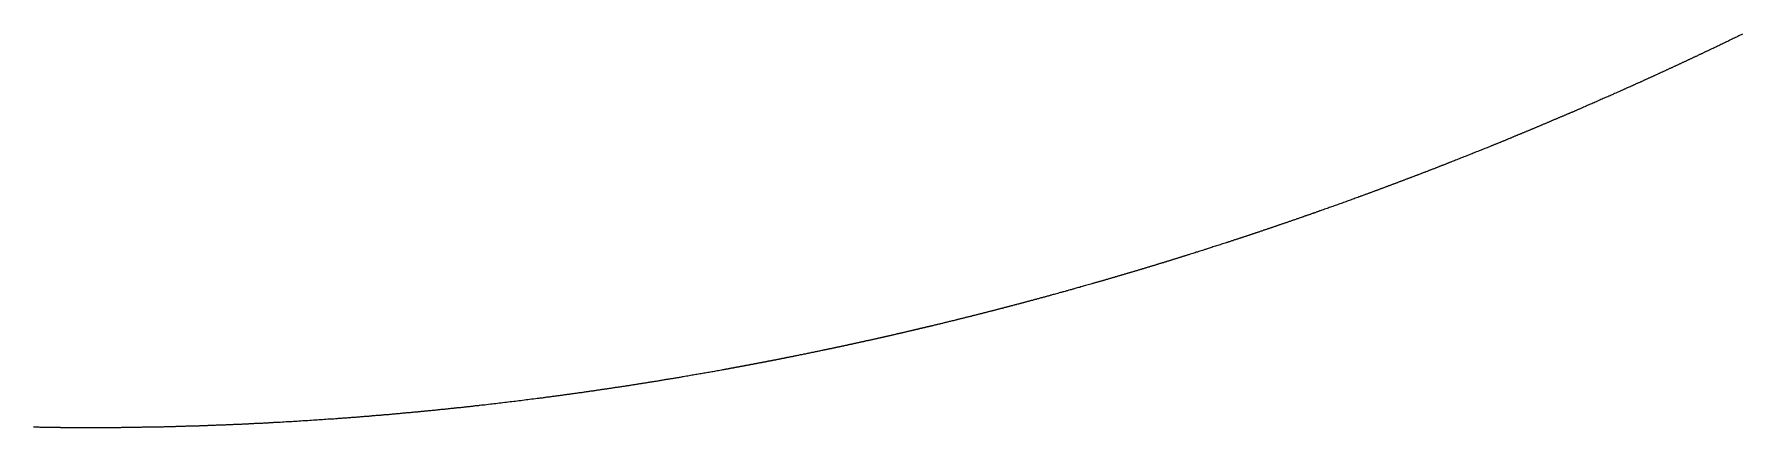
# Model space of a CAD drawing. Header units: millimetres. Extents: x 0 to 2438, y 0 to 1219.
# Drawn here: x 939.5 to 951.7, y 136.91 to 139.72 of the extents above; entities that cross this region are included whole.
import ezdxf

# ---------------------------------------------------------------- set-up
doc = ezdxf.new("R2010")
doc.units = ezdxf.units.MM
doc.layers.add('TEST_CUT_FIRST', color=1, linetype='Continuous')

msp = doc.modelspace()

# ---------------------------------------------------------------- linework, layer by layer
at = {"layer": 'TEST_CUT_FIRST'}
msp.add_lwpolyline([(951.708, 139.722), (951.7, 139.718), (951.691, 139.714), (951.683, 139.71), (951.675, 139.706), (951.667, 139.702), (951.659, 139.698), (951.651, 139.694), (951.643, 139.691), (951.635, 139.687), (951.627, 139.683), (951.619, 139.679), (951.611, 139.675), (951.603, 139.671), (951.595, 139.667), (951.587, 139.663), (951.579, 139.66), (951.571, 139.656), (951.563, 139.652), (951.555, 139.648), (951.547, 139.644), (951.539, 139.64), (951.531, 139.637), (951.523, 139.633), (951.515, 139.629), (951.507, 139.625), (951.499, 139.621), (951.49, 139.617), (951.481, 139.613), (951.473, 139.609), (951.466, 139.606), (951.461, 139.604), (951.457, 139.602), (951.454, 139.6), (951.45, 139.598), (951.447, 139.597), (951.443, 139.595), (951.438, 139.593), (951.434, 139.591), (951.43, 139.589), (951.426, 139.587), (951.422, 139.585), (951.418, 139.583), (951.414, 139.581), (951.41, 139.579), (951.406, 139.578), (951.402, 139.576), (951.398, 139.574), (951.394, 139.572), (951.39, 139.57), (951.386, 139.568), (951.382, 139.566), (951.378, 139.564), (951.374, 139.562), (951.37, 139.56), (951.366, 139.559), (951.362, 139.557), (951.358, 139.555), (951.354, 139.553), (951.35, 139.551), (951.346, 139.549), (951.342, 139.547), (951.338, 139.545), (951.333, 139.543), (951.329, 139.542), (951.325, 139.54), (951.321, 139.538), (951.317, 139.536), (951.313, 139.534), (951.309, 139.532), (951.305, 139.53), (951.301, 139.528), (951.297, 139.526), (951.293, 139.525), (951.289, 139.523), (951.285, 139.521), (951.281, 139.519), (951.277, 139.517), (951.273, 139.515), (951.269, 139.513), (951.265, 139.511), (951.261, 139.51), (951.257, 139.508), (951.253, 139.506), (951.249, 139.504), (951.245, 139.502), (951.241, 139.5), (951.237, 139.498), (951.233, 139.496), (951.229, 139.495), (951.225, 139.493), (951.22, 139.491), (951.216, 139.489), (951.212, 139.487), (951.208, 139.485), (951.204, 139.483), (951.2, 139.481), (951.196, 139.48), (951.192, 139.478), (951.188, 139.476), (951.184, 139.474), (951.18, 139.472), (951.176, 139.47), (951.172, 139.468), (951.168, 139.467), (951.164, 139.465), (951.16, 139.463), (951.156, 139.461), (951.152, 139.459), (951.148, 139.457), (951.144, 139.455), (951.14, 139.454), (951.136, 139.452), (951.132, 139.45), (951.128, 139.448), (951.123, 139.446), (951.119, 139.444), (951.115, 139.442), (951.111, 139.441), (951.107, 139.439), (951.103, 139.437), (951.099, 139.435), (951.095, 139.433), (951.091, 139.431), (951.087, 139.429), (951.083, 139.428), (951.079, 139.426), (951.075, 139.424), (951.071, 139.422), (951.067, 139.42), (951.063, 139.418), (951.059, 139.417), (951.055, 139.415), (951.051, 139.413), (951.047, 139.411), (951.042, 139.409), (951.038, 139.407), (951.034, 139.405), (951.03, 139.404), (951.026, 139.402), (951.022, 139.4), (951.018, 139.398), (951.014, 139.396), (951.01, 139.394), (951.006, 139.393), (951.002, 139.391), (950.998, 139.389), (950.994, 139.387), (950.99, 139.385), (950.986, 139.383), (950.982, 139.382), (950.978, 139.38), (950.974, 139.378), (950.969, 139.376), (950.965, 139.374), (950.961, 139.372), (950.957, 139.371), (950.953, 139.369), (950.949, 139.367), (950.945, 139.365), (950.941, 139.363), (950.937, 139.361), (950.933, 139.36), (950.929, 139.358), (950.925, 139.356), (950.921, 139.354), (950.917, 139.352), (950.913, 139.35), (950.909, 139.349), (950.905, 139.347), (950.9, 139.345), (950.896, 139.343), (950.892, 139.341), (950.888, 139.34), (950.884, 139.338), (950.88, 139.336), (950.876, 139.334), (950.872, 139.332), (950.868, 139.33), (950.864, 139.329), (950.86, 139.327), (950.856, 139.325), (950.852, 139.323), (950.847, 139.321), (950.843, 139.319), (950.839, 139.318), (950.835, 139.316), (950.832, 139.314), (950.829, 139.313), (950.824, 139.311), (950.819, 139.309), (950.812, 139.306), (950.804, 139.302), (950.795, 139.298), (950.787, 139.294), (950.778, 139.29), (950.77, 139.287), (950.762, 139.283), (950.754, 139.28), (950.746, 139.276), (950.738, 139.273), (950.73, 139.269), (950.721, 139.265), (950.713, 139.262), (950.705, 139.258), (950.697, 139.255), (950.689, 139.251), (950.681, 139.248), (950.672, 139.244), (950.664, 139.24), (950.656, 139.237), (950.648, 139.233), (950.64, 139.23), (950.632, 139.226), (950.623, 139.223), (950.615, 139.219), (950.607, 139.216), (950.599, 139.212), (950.591, 139.208), (950.582, 139.204), (950.573, 139.201), (950.565, 139.197), (950.558, 139.194), (950.553, 139.192), (950.549, 139.19), (950.545, 139.188), (950.542, 139.187), (950.538, 139.185), (950.534, 139.184), (950.53, 139.182), (950.525, 139.18), (950.521, 139.178), (950.517, 139.176), (950.513, 139.175), (950.509, 139.173), (950.505, 139.171), (950.501, 139.169), (950.497, 139.168), (950.493, 139.166), (950.489, 139.164), (950.484, 139.162), (950.48, 139.161), (950.476, 139.159), (950.472, 139.157), (950.468, 139.155), (950.464, 139.154), (950.46, 139.152), (950.456, 139.15), (950.452, 139.148), (950.448, 139.146), (950.443, 139.145), (950.439, 139.143), (950.435, 139.141), (950.431, 139.139), (950.427, 139.138), (950.423, 139.136), (950.419, 139.134), (950.415, 139.132), (950.411, 139.131), (950.407, 139.129), (950.402, 139.127), (950.398, 139.125), (950.394, 139.124), (950.39, 139.122), (950.386, 139.12), (950.382, 139.118), (950.378, 139.117), (950.374, 139.115), (950.37, 139.113), (950.366, 139.112), (950.361, 139.11), (950.357, 139.108), (950.353, 139.106), (950.349, 139.105), (950.345, 139.103), (950.341, 139.101), (950.337, 139.099), (950.333, 139.098), (950.329, 139.096), (950.324, 139.094), (950.32, 139.092), (950.316, 139.091), (950.312, 139.089), (950.308, 139.087), (950.304, 139.085), (950.3, 139.084), (950.296, 139.082), (950.292, 139.08), (950.287, 139.079), (950.283, 139.077), (950.279, 139.075), (950.275, 139.073), (950.271, 139.072), (950.267, 139.07), (950.263, 139.068), (950.259, 139.066), (950.255, 139.065), (950.25, 139.063), (950.246, 139.061), (950.242, 139.06), (950.238, 139.058), (950.234, 139.056), (950.23, 139.054), (950.226, 139.053), (950.222, 139.051), (950.218, 139.049), (950.213, 139.047), (950.209, 139.046), (950.205, 139.044), (950.201, 139.042), (950.197, 139.041), (950.193, 139.039), (950.189, 139.037), (950.185, 139.035), (950.181, 139.034), (950.176, 139.032), (950.172, 139.03), (950.168, 139.029), (950.164, 139.027), (950.16, 139.025), (950.156, 139.023), (950.152, 139.022), (950.148, 139.02), (950.144, 139.018), (950.139, 139.017), (950.135, 139.015), (950.131, 139.013), (950.127, 139.011), (950.123, 139.01), (950.119, 139.008), (950.115, 139.006), (950.111, 139.005), (950.106, 139.003), (950.102, 139.001), (950.098, 139), (950.094, 138.998), (950.09, 138.996), (950.086, 138.994), (950.082, 138.993), (950.078, 138.991), (950.073, 138.989), (950.069, 138.988), (950.065, 138.986), (950.061, 138.984), (950.057, 138.983), (950.053, 138.981), (950.049, 138.979), (950.045, 138.977), (950.04, 138.976), (950.036, 138.974), (950.032, 138.972), (950.028, 138.971), (950.024, 138.969), (950.02, 138.967), (950.016, 138.966), (950.012, 138.964), (950.007, 138.962), (950.003, 138.961), (949.999, 138.959), (949.995, 138.957), (949.991, 138.956), (949.987, 138.954), (949.983, 138.952), (949.979, 138.95), (949.974, 138.949), (949.97, 138.947), (949.966, 138.945), (949.962, 138.944), (949.958, 138.942), (949.954, 138.94), (949.95, 138.939), (949.946, 138.937), (949.941, 138.935), (949.937, 138.934), (949.933, 138.932), (949.929, 138.93), (949.925, 138.928), (949.92, 138.927), (949.917, 138.925), (949.913, 138.924), (949.91, 138.922), (949.905, 138.921), (949.9, 138.919), (949.893, 138.916), (949.885, 138.912), (949.876, 138.909), (949.867, 138.905), (949.858, 138.902), (949.85, 138.898), (949.842, 138.895), (949.834, 138.892), (949.826, 138.889), (949.817, 138.885), (949.809, 138.882), (949.801, 138.879), (949.792, 138.875), (949.784, 138.872), (949.776, 138.869), (949.768, 138.865), (949.759, 138.862), (949.751, 138.859), (949.743, 138.855), (949.734, 138.852), (949.726, 138.849), (949.718, 138.846), (949.709, 138.842), (949.701, 138.839), (949.693, 138.836), (949.685, 138.833), (949.677, 138.829), (949.668, 138.826), (949.659, 138.822), (949.65, 138.819), (949.642, 138.816), (949.635, 138.813), (949.629, 138.811), (949.625, 138.809), (949.622, 138.808), (949.618, 138.806), (949.614, 138.805), (949.61, 138.803), (949.606, 138.801), (949.602, 138.8), (949.597, 138.798), (949.593, 138.796), (949.589, 138.795), (949.585, 138.793), (949.581, 138.792), (949.577, 138.79), (949.572, 138.788), (949.568, 138.787), (949.564, 138.785), (949.56, 138.784), (949.556, 138.782), (949.552, 138.78), (949.547, 138.779), (949.543, 138.777), (949.539, 138.775), (949.535, 138.774), (949.531, 138.772), (949.527, 138.771), (949.522, 138.769), (949.518, 138.767), (949.514, 138.766), (949.51, 138.764), (949.506, 138.762), (949.502, 138.761), (949.497, 138.759), (949.493, 138.758), (949.489, 138.756), (949.485, 138.754), (949.481, 138.753), (949.477, 138.751), (949.472, 138.75), (949.468, 138.748), (949.464, 138.746), (949.46, 138.745), (949.456, 138.743), (949.452, 138.742), (949.447, 138.74), (949.443, 138.738), (949.439, 138.737), (949.435, 138.735), (949.431, 138.734), (949.427, 138.732), (949.422, 138.73), (949.418, 138.729), (949.414, 138.727), (949.41, 138.726), (949.406, 138.724), (949.402, 138.722), (949.397, 138.721), (949.393, 138.719), (949.389, 138.718), (949.385, 138.716), (949.381, 138.714), (949.377, 138.713), (949.372, 138.711), (949.368, 138.71), (949.364, 138.708), (949.36, 138.706), (949.356, 138.705), (949.352, 138.703), (949.347, 138.702), (949.343, 138.7), (949.339, 138.698), (949.335, 138.697), (949.331, 138.695), (949.326, 138.694), (949.322, 138.692), (949.318, 138.691), (949.314, 138.689), (949.31, 138.687), (949.306, 138.686), (949.301, 138.684), (949.297, 138.683), (949.293, 138.681), (949.289, 138.679), (949.285, 138.678), (949.281, 138.676), (949.276, 138.675), (949.272, 138.673), (949.268, 138.672), (949.264, 138.67), (949.26, 138.668), (949.255, 138.667), (949.251, 138.665), (949.247, 138.664), (949.243, 138.662), (949.239, 138.661), (949.235, 138.659), (949.23, 138.657), (949.226, 138.656), (949.222, 138.654), (949.218, 138.653), (949.214, 138.651), (949.209, 138.65), (949.205, 138.648), (949.201, 138.646), (949.197, 138.645), (949.193, 138.643), (949.189, 138.642), (949.184, 138.64), (949.18, 138.639), (949.176, 138.637), (949.172, 138.635), (949.168, 138.634), (949.163, 138.632), (949.159, 138.631), (949.155, 138.629), (949.151, 138.628), (949.147, 138.626), (949.143, 138.625), (949.138, 138.623), (949.134, 138.621), (949.13, 138.62), (949.126, 138.618), (949.122, 138.617), (949.117, 138.615), (949.113, 138.614), (949.109, 138.612), (949.105, 138.611), (949.101, 138.609), (949.096, 138.607), (949.092, 138.606), (949.088, 138.604), (949.084, 138.603), (949.08, 138.601), (949.076, 138.6), (949.071, 138.598), (949.067, 138.597), (949.063, 138.595), (949.059, 138.594), (949.055, 138.592), (949.05, 138.59), (949.046, 138.589), (949.042, 138.587), (949.038, 138.586), (949.034, 138.584), (949.029, 138.583), (949.025, 138.581), (949.021, 138.58), (949.017, 138.578), (949.013, 138.577), (949.009, 138.575), (949.004, 138.574), (949, 138.572), (948.996, 138.57), (948.991, 138.569), (948.987, 138.567), (948.983, 138.566), (948.98, 138.565), (948.976, 138.563), (948.972, 138.562), (948.966, 138.56), (948.959, 138.557), (948.951, 138.554), (948.942, 138.551), (948.933, 138.547), (948.924, 138.544), (948.916, 138.541), (948.907, 138.538), (948.899, 138.535), (948.891, 138.532), (948.883, 138.529), (948.874, 138.526), (948.866, 138.523), (948.857, 138.52), (948.849, 138.517), (948.84, 138.514), (948.832, 138.511), (948.824, 138.508), (948.815, 138.505), (948.807, 138.502), (948.798, 138.499), (948.79, 138.496), (948.781, 138.493), (948.773, 138.49), (948.765, 138.487), (948.756, 138.484), (948.748, 138.481), (948.74, 138.478), (948.731, 138.475), (948.722, 138.472), (948.713, 138.469), (948.704, 138.466), (948.697, 138.463), (948.692, 138.461), (948.687, 138.46), (948.684, 138.458), (948.68, 138.457), (948.676, 138.456), (948.672, 138.454), (948.668, 138.453), (948.663, 138.451), (948.659, 138.45), (948.655, 138.448), (948.651, 138.447), (948.647, 138.445), (948.642, 138.444), (948.638, 138.442), (948.634, 138.441), (948.63, 138.439), (948.625, 138.438), (948.621, 138.436), (948.617, 138.435), (948.613, 138.433), (948.609, 138.432), (948.604, 138.43), (948.6, 138.429), (948.596, 138.428), (948.592, 138.426), (948.587, 138.425), (948.583, 138.423), (948.579, 138.422), (948.575, 138.42), (948.57, 138.419), (948.566, 138.417), (948.562, 138.416), (948.558, 138.414), (948.554, 138.413), (948.549, 138.411), (948.545, 138.41), (948.541, 138.408), (948.537, 138.407), (948.532, 138.405), (948.528, 138.404), (948.524, 138.403), (948.52, 138.401), (948.516, 138.4), (948.511, 138.398), (948.507, 138.397), (948.503, 138.395), (948.499, 138.394), (948.494, 138.392), (948.49, 138.391), (948.486, 138.389), (948.482, 138.388), (948.477, 138.386), (948.473, 138.385), (948.469, 138.384), (948.465, 138.382), (948.461, 138.381), (948.456, 138.379), (948.452, 138.378), (948.448, 138.376), (948.444, 138.375), (948.439, 138.373), (948.435, 138.372), (948.431, 138.371), (948.427, 138.369), (948.422, 138.368), (948.418, 138.366), (948.414, 138.365), (948.41, 138.363), (948.405, 138.362), (948.401, 138.36), (948.397, 138.359), (948.393, 138.358), (948.389, 138.356), (948.384, 138.355), (948.38, 138.353), (948.376, 138.352), (948.372, 138.35), (948.367, 138.349), (948.363, 138.347), (948.359, 138.346), (948.355, 138.345), (948.35, 138.343), (948.346, 138.342), (948.342, 138.34), (948.338, 138.339), (948.333, 138.337), (948.329, 138.336), (948.325, 138.335), (948.321, 138.333), (948.317, 138.332), (948.312, 138.33), (948.308, 138.329), (948.304, 138.327), (948.3, 138.326), (948.295, 138.325), (948.291, 138.323), (948.287, 138.322), (948.283, 138.32), (948.278, 138.319), (948.274, 138.317), (948.27, 138.316), (948.266, 138.315), (948.261, 138.313), (948.257, 138.312), (948.253, 138.31), (948.249, 138.309), (948.244, 138.307), (948.24, 138.306), (948.236, 138.305), (948.232, 138.303), (948.227, 138.302), (948.223, 138.3), (948.219, 138.299), (948.215, 138.298), (948.21, 138.296), (948.206, 138.295), (948.202, 138.293), (948.198, 138.292), (948.193, 138.29), (948.189, 138.289), (948.185, 138.288), (948.181, 138.286), (948.176, 138.285), (948.172, 138.283), (948.168, 138.282), (948.164, 138.281), (948.159, 138.279), (948.155, 138.278), (948.151, 138.276), (948.147, 138.275), (948.142, 138.274), (948.138, 138.272), (948.134, 138.271), (948.13, 138.269), (948.125, 138.268), (948.121, 138.267), (948.117, 138.265), (948.113, 138.264), (948.108, 138.262), (948.104, 138.261), (948.1, 138.26), (948.096, 138.258), (948.091, 138.257), (948.087, 138.255), (948.083, 138.254), (948.079, 138.253), (948.074, 138.251), (948.07, 138.25), (948.066, 138.248), (948.062, 138.247), (948.058, 138.246), (948.053, 138.244), (948.049, 138.243), (948.044, 138.241), (948.04, 138.24), (948.036, 138.239), (948.033, 138.238), (948.029, 138.236), (948.025, 138.235), (948.019, 138.233), (948.012, 138.231), (948.003, 138.228), (947.994, 138.225), (947.985, 138.222), (947.976, 138.219), (947.968, 138.216), (947.959, 138.214), (947.951, 138.211), (947.943, 138.208), (947.934, 138.206), (947.925, 138.203), (947.917, 138.2), (947.908, 138.197), (947.9, 138.195), (947.891, 138.192), (947.883, 138.189), (947.874, 138.186), (947.866, 138.184), (947.857, 138.181), (947.849, 138.178), (947.84, 138.176), (947.831, 138.173), (947.823, 138.17), (947.814, 138.167), (947.806, 138.165), (947.798, 138.162), (947.789, 138.159), (947.78, 138.157), (947.771, 138.154), (947.762, 138.151), (947.753, 138.148), (947.746, 138.146), (947.741, 138.144), (947.736, 138.143), (947.733, 138.142), (947.729, 138.141), (947.725, 138.139), (947.721, 138.138), (947.716, 138.137), (947.712, 138.135), (947.707, 138.134), (947.703, 138.133), (947.699, 138.131), (947.695, 138.13), (947.69, 138.129), (947.686, 138.127), (947.682, 138.126), (947.678, 138.125), (947.673, 138.123), (947.669, 138.122), (947.665, 138.121), (947.66, 138.119), (947.656, 138.118), (947.652, 138.117), (947.648, 138.115), (947.643, 138.114), (947.639, 138.113), (947.635, 138.111), (947.631, 138.11), (947.626, 138.109), (947.622, 138.107), (947.618, 138.106), (947.613, 138.105), (947.609, 138.103), (947.605, 138.102), (947.601, 138.101), (947.596, 138.099), (947.592, 138.098), (947.588, 138.097), (947.583, 138.095), (947.579, 138.094), (947.575, 138.093), (947.571, 138.091), (947.566, 138.09), (947.562, 138.089), (947.558, 138.088), (947.553, 138.086), (947.549, 138.085), (947.545, 138.084), (947.541, 138.082), (947.536, 138.081), (947.532, 138.08), (947.528, 138.078), (947.523, 138.077), (947.519, 138.076), (947.515, 138.074), (947.511, 138.073), (947.506, 138.072), (947.502, 138.071), (947.498, 138.069), (947.493, 138.068), (947.489, 138.067), (947.485, 138.065), (947.48, 138.064), (947.476, 138.063), (947.472, 138.061), (947.468, 138.06), (947.463, 138.059), (947.459, 138.058), (947.455, 138.056), (947.45, 138.055), (947.446, 138.054), (947.442, 138.052), (947.438, 138.051), (947.433, 138.05), (947.429, 138.048), (947.425, 138.047), (947.42, 138.046), (947.416, 138.045), (947.412, 138.043), (947.408, 138.042), (947.403, 138.041), (947.399, 138.039), (947.395, 138.038), (947.39, 138.037), (947.386, 138.036), (947.382, 138.034), (947.377, 138.033), (947.373, 138.032), (947.369, 138.03), (947.365, 138.029), (947.36, 138.028), (947.356, 138.027), (947.352, 138.025), (947.347, 138.024), (947.343, 138.023), (947.339, 138.022), (947.334, 138.02), (947.33, 138.019), (947.326, 138.018), (947.322, 138.016), (947.317, 138.015), (947.313, 138.014), (947.309, 138.013), (947.304, 138.011), (947.3, 138.01), (947.296, 138.009), (947.291, 138.008), (947.287, 138.006), (947.283, 138.005), (947.279, 138.004), (947.274, 138.002), (947.27, 138.001), (947.266, 138), (947.261, 137.999), (947.257, 137.997), (947.253, 137.996), (947.248, 137.995), (947.244, 137.994), (947.24, 137.992), (947.236, 137.991), (947.231, 137.99), (947.227, 137.989), (947.223, 137.987), (947.218, 137.986), (947.214, 137.985), (947.21, 137.984), (947.205, 137.982), (947.201, 137.981), (947.197, 137.98), (947.193, 137.979), (947.188, 137.977), (947.184, 137.976), (947.18, 137.975), (947.175, 137.973), (947.171, 137.972), (947.167, 137.971), (947.162, 137.97), (947.158, 137.968), (947.154, 137.967), (947.149, 137.966), (947.145, 137.965), (947.141, 137.964), (947.137, 137.962), (947.132, 137.961), (947.128, 137.96), (947.124, 137.959), (947.119, 137.957), (947.115, 137.956), (947.111, 137.955), (947.106, 137.954), (947.102, 137.952), (947.098, 137.951), (947.093, 137.95), (947.089, 137.949), (947.084, 137.947), (947.08, 137.946), (947.076, 137.945), (947.073, 137.944), (947.069, 137.943), (947.065, 137.942), (947.059, 137.94), (947.052, 137.938), (947.043, 137.935), (947.034, 137.933), (947.024, 137.93), (947.015, 137.928), (947.007, 137.925), (946.998, 137.923), (946.99, 137.92), (946.981, 137.918), (946.973, 137.915), (946.964, 137.913), (946.955, 137.911), (946.947, 137.908), (946.938, 137.906), (946.929, 137.903), (946.921, 137.901), (946.912, 137.898), (946.904, 137.896), (946.895, 137.894), (946.886, 137.891), (946.878, 137.889), (946.869, 137.886), (946.86, 137.884), (946.852, 137.882), (946.843, 137.879), (946.835, 137.877), (946.826, 137.875), (946.817, 137.872), (946.808, 137.869), (946.798, 137.867), (946.79, 137.865), (946.782, 137.863), (946.777, 137.861), (946.772, 137.86), (946.769, 137.859), (946.765, 137.858), (946.761, 137.857), (946.757, 137.855), (946.752, 137.854), (946.748, 137.853), (946.743, 137.852), (946.739, 137.851), (946.735, 137.849), (946.73, 137.848), (946.726, 137.847), (946.722, 137.846), (946.717, 137.845), (946.713, 137.844), (946.709, 137.842), (946.704, 137.841), (946.7, 137.84), (946.696, 137.839), (946.691, 137.838), (946.687, 137.837), (946.683, 137.835), (946.678, 137.834), (946.674, 137.833), (946.67, 137.832), (946.665, 137.831), (946.661, 137.829), (946.657, 137.828), (946.652, 137.827), (946.648, 137.826), (946.644, 137.825), (946.639, 137.824), (946.635, 137.822), (946.631, 137.821), (946.626, 137.82), (946.622, 137.819), (946.618, 137.818), (946.613, 137.817), (946.609, 137.816), (946.605, 137.814), (946.6, 137.813), (946.596, 137.812), (946.592, 137.811), (946.587, 137.81), (946.583, 137.809), (946.579, 137.807), (946.574, 137.806), (946.57, 137.805), (946.566, 137.804), (946.561, 137.803), (946.557, 137.802), (946.553, 137.8), (946.548, 137.799), (946.544, 137.798), (946.54, 137.797), (946.535, 137.796), (946.531, 137.795), (946.527, 137.794), (946.522, 137.792), (946.518, 137.791), (946.514, 137.79), (946.509, 137.789), (946.505, 137.788), (946.501, 137.787), (946.496, 137.786), (946.492, 137.784), (946.488, 137.783), (946.483, 137.782), (946.479, 137.781), (946.474, 137.78), (946.47, 137.779), (946.466, 137.778), (946.461, 137.776), (946.457, 137.775), (946.453, 137.774), (946.448, 137.773), (946.444, 137.772), (946.44, 137.771), (946.435, 137.77), (946.431, 137.769), (946.427, 137.767), (946.422, 137.766), (946.418, 137.765), (946.414, 137.764), (946.409, 137.763), (946.405, 137.762), (946.401, 137.761), (946.396, 137.759), (946.392, 137.758), (946.388, 137.757), (946.383, 137.756), (946.379, 137.755), (946.375, 137.754), (946.37, 137.753), (946.366, 137.752), (946.361, 137.75), (946.357, 137.749), (946.353, 137.748), (946.348, 137.747), (946.344, 137.746), (946.34, 137.745), (946.335, 137.744), (946.331, 137.743), (946.327, 137.742), (946.322, 137.74), (946.318, 137.739), (946.314, 137.738), (946.309, 137.737), (946.305, 137.736), (946.301, 137.735), (946.296, 137.734), (946.292, 137.733), (946.287, 137.732), (946.283, 137.73), (946.279, 137.729), (946.274, 137.728), (946.27, 137.727), (946.266, 137.726), (946.261, 137.725), (946.257, 137.724), (946.253, 137.723), (946.248, 137.722), (946.244, 137.721), (946.24, 137.719), (946.235, 137.718), (946.231, 137.717), (946.227, 137.716), (946.222, 137.715), (946.218, 137.714), (946.213, 137.713), (946.209, 137.712), (946.205, 137.711), (946.2, 137.71), (946.196, 137.708), (946.192, 137.707), (946.187, 137.706), (946.183, 137.705), (946.179, 137.704), (946.174, 137.703), (946.17, 137.702), (946.166, 137.701), (946.161, 137.7), (946.157, 137.699), (946.152, 137.698), (946.148, 137.696), (946.144, 137.695), (946.139, 137.694), (946.135, 137.693), (946.131, 137.692), (946.126, 137.691), (946.122, 137.69), (946.118, 137.689), (946.113, 137.688), (946.109, 137.687), (946.105, 137.686), (946.1, 137.685), (946.096, 137.684), (946.092, 137.682), (946.087, 137.681), (946.082, 137.68), (946.077, 137.679), (946.071, 137.677), (946.066, 137.676), (946.061, 137.675), (946.055, 137.674), (946.05, 137.672), (946.045, 137.671), (946.04, 137.67), (946.034, 137.668), (946.029, 137.667), (946.024, 137.666), (946.018, 137.664), (946.013, 137.663), (946.008, 137.662), (946.003, 137.661), (945.997, 137.659), (945.992, 137.658), (945.987, 137.657), (945.981, 137.655), (945.976, 137.654), (945.971, 137.653), (945.965, 137.652), (945.96, 137.65), (945.955, 137.649), (945.95, 137.648), (945.945, 137.647), (945.939, 137.645), (945.933, 137.644), (945.927, 137.642), (945.922, 137.641), (945.918, 137.64), (945.916, 137.64), (945.915, 137.639), (945.914, 137.639), (945.914, 137.639), (945.914, 137.639), (945.913, 137.639), (945.912, 137.639), (945.911, 137.638), (945.91, 137.638), (945.909, 137.638), (945.908, 137.638), (945.907, 137.638), (945.906, 137.637), (945.905, 137.637), (945.904, 137.637), (945.903, 137.637), (945.902, 137.636), (945.901, 137.636), (945.9, 137.636), (945.899, 137.636), (945.899, 137.636), (945.898, 137.635), (945.897, 137.635), (945.896, 137.635), (945.895, 137.635), (945.894, 137.634), (945.893, 137.634), (945.892, 137.634), (945.891, 137.634), (945.89, 137.634), (945.889, 137.633), (945.888, 137.633), (945.887, 137.633), (945.887, 137.633), (945.886, 137.632), (945.885, 137.632), (945.884, 137.632), (945.883, 137.632), (945.882, 137.632), (945.881, 137.631), (945.88, 137.631), (945.879, 137.631), (945.878, 137.631), (945.877, 137.63), (945.876, 137.63), (945.875, 137.63), (945.875, 137.63), (945.874, 137.63), (945.873, 137.629), (945.872, 137.629), (945.871, 137.629), (945.87, 137.629), (945.869, 137.629), (945.868, 137.628), (945.867, 137.628), (945.866, 137.628), (945.865, 137.628), (945.864, 137.627), (945.863, 137.627), (945.863, 137.627), (945.862, 137.627), (945.861, 137.627), (945.86, 137.626), (945.859, 137.626), (945.858, 137.626), (945.857, 137.626), (945.856, 137.625), (945.855, 137.625), (945.854, 137.625), (945.853, 137.625), (945.852, 137.625), (945.851, 137.624), (945.851, 137.624), (945.85, 137.624), (945.849, 137.624), (945.848, 137.623), (945.847, 137.623), (945.846, 137.623), (945.845, 137.623), (945.844, 137.623), (945.843, 137.622), (945.842, 137.622), (945.841, 137.622), (945.84, 137.622), (945.839, 137.622), (945.839, 137.621), (945.838, 137.621), (945.837, 137.621), (945.836, 137.621), (945.835, 137.62), (945.834, 137.62), (945.833, 137.62), (945.832, 137.62), (945.831, 137.62), (945.83, 137.619), (945.829, 137.619), (945.828, 137.619), (945.827, 137.619), (945.827, 137.618), (945.826, 137.618), (945.825, 137.618), (945.824, 137.618), (945.823, 137.618), (945.822, 137.617), (945.821, 137.617), (945.82, 137.617), (945.819, 137.617), (945.818, 137.616), (945.817, 137.616), (945.816, 137.616), (945.815, 137.616), (945.815, 137.616), (945.814, 137.615), (945.813, 137.615), (945.812, 137.615), (945.811, 137.615), (945.81, 137.615), (945.809, 137.614), (945.808, 137.614), (945.807, 137.614), (945.806, 137.614), (945.805, 137.613), (945.804, 137.613), (945.803, 137.613), (945.802, 137.613), (945.802, 137.613), (945.801, 137.612), (945.8, 137.612), (945.799, 137.612), (945.798, 137.612), (945.797, 137.611), (945.796, 137.611), (945.795, 137.611), (945.794, 137.611), (945.793, 137.611), (945.792, 137.61), (945.791, 137.61), (945.79, 137.61), (945.79, 137.61), (945.789, 137.61), (945.788, 137.609), (945.787, 137.609), (945.786, 137.609), (945.785, 137.609), (945.784, 137.608), (945.783, 137.608), (945.782, 137.608), (945.781, 137.608), (945.78, 137.608), (945.779, 137.607), (945.779, 137.607), (945.778, 137.607), (945.776, 137.607), (945.775, 137.606), (945.775, 137.606), (945.774, 137.606), (945.773, 137.606), (945.773, 137.606), (945.772, 137.606), (945.77, 137.605), (945.767, 137.604), (945.763, 137.604), (945.759, 137.602), (945.754, 137.601), (945.75, 137.6), (945.746, 137.599), (945.742, 137.599), (945.738, 137.598), (945.734, 137.597), (945.73, 137.596), (945.726, 137.595), (945.722, 137.594), (945.718, 137.593), (945.713, 137.592), (945.709, 137.591), (945.705, 137.59), (945.701, 137.589), (945.697, 137.588), (945.693, 137.587), (945.689, 137.586), (945.685, 137.585), (945.681, 137.585), (945.677, 137.584), (945.673, 137.583), (945.669, 137.582), (945.665, 137.581), (945.661, 137.58), (945.657, 137.579), (945.653, 137.578), (945.648, 137.577), (945.644, 137.576), (945.641, 137.575), (945.637, 137.574), (945.634, 137.574), (945.631, 137.573), (945.628, 137.572), (945.625, 137.572), (945.622, 137.571), (945.619, 137.57), (945.616, 137.57), (945.612, 137.569), (945.609, 137.568), (945.606, 137.567), (945.603, 137.567), (945.6, 137.566), (945.597, 137.565), (945.594, 137.565), (945.591, 137.564), (945.587, 137.563), (945.584, 137.562), (945.581, 137.562), (945.578, 137.561), (945.575, 137.56), (945.572, 137.56), (945.569, 137.559), (945.566, 137.558), (945.562, 137.557), (945.559, 137.557), (945.556, 137.556), (945.553, 137.555), (945.55, 137.555), (945.547, 137.554), (945.544, 137.553), (945.54, 137.553), (945.537, 137.552), (945.534, 137.551), (945.531, 137.55), (945.528, 137.55), (945.525, 137.549), (945.522, 137.548), (945.519, 137.548), (945.515, 137.547), (945.512, 137.546), (945.509, 137.546), (945.506, 137.545), (945.503, 137.544), (945.5, 137.543), (945.497, 137.543), (945.494, 137.542), (945.49, 137.541), (945.487, 137.541), (945.484, 137.54), (945.481, 137.539), (945.478, 137.539), (945.475, 137.538), (945.472, 137.537), (945.469, 137.536), (945.465, 137.536), (945.462, 137.535), (945.459, 137.534), (945.456, 137.534), (945.453, 137.533), (945.45, 137.532), (945.447, 137.532), (945.443, 137.531), (945.44, 137.53), (945.437, 137.53), (945.434, 137.529), (945.431, 137.528), (945.428, 137.527), (945.425, 137.527), (945.422, 137.526), (945.418, 137.525), (945.415, 137.525), (945.412, 137.524), (945.409, 137.523), (945.406, 137.523), (945.403, 137.522), (945.4, 137.521), (945.396, 137.521), (945.393, 137.52), (945.39, 137.519), (945.387, 137.518), (945.384, 137.518), (945.381, 137.517), (945.378, 137.516), (945.375, 137.516), (945.371, 137.515), (945.368, 137.514), (945.365, 137.514), (945.362, 137.513), (945.359, 137.512), (945.356, 137.512), (945.353, 137.511), (945.349, 137.51), (945.346, 137.51), (945.343, 137.509), (945.34, 137.508), (945.337, 137.508), (945.334, 137.507), (945.331, 137.506), (945.328, 137.506), (945.324, 137.505), (945.321, 137.504), (945.318, 137.504), (945.315, 137.503), (945.312, 137.502), (945.309, 137.501), (945.306, 137.501), (945.302, 137.5), (945.299, 137.499), (945.296, 137.499), (945.293, 137.498), (945.29, 137.497), (945.287, 137.497), (945.284, 137.496), (945.28, 137.495), (945.277, 137.495), (945.274, 137.494), (945.271, 137.493), (945.268, 137.493), (945.265, 137.492), (945.262, 137.491), (945.259, 137.491), (945.255, 137.49), (945.252, 137.489), (945.249, 137.489), (945.246, 137.488), (945.243, 137.487), (945.24, 137.487), (945.237, 137.486), (945.233, 137.485), (945.23, 137.485), (945.227, 137.484), (945.224, 137.483), (945.221, 137.483), (945.218, 137.482), (945.215, 137.481), (945.211, 137.481), (945.208, 137.48), (945.205, 137.479), (945.202, 137.479), (945.199, 137.478), (945.196, 137.477), (945.193, 137.477), (945.19, 137.476), (945.186, 137.475), (945.183, 137.475), (945.18, 137.474), (945.177, 137.473), (945.174, 137.473), (945.171, 137.472), (945.168, 137.471), (945.164, 137.471), (945.161, 137.47), (945.158, 137.469), (945.155, 137.469), (945.152, 137.468), (945.149, 137.468), (945.147, 137.467), (945.143, 137.466), (945.139, 137.466), (945.134, 137.464), (945.128, 137.463), (945.121, 137.462), (945.114, 137.46), (945.108, 137.459), (945.101, 137.458), (945.095, 137.456), (945.089, 137.455), (945.083, 137.454), (945.076, 137.452), (945.07, 137.451), (945.064, 137.45), (945.057, 137.449), (945.051, 137.447), (945.045, 137.446), (945.038, 137.445), (945.032, 137.443), (945.026, 137.442), (945.019, 137.441), (945.013, 137.439), (945.007, 137.438), (945, 137.437), (944.994, 137.436), (944.988, 137.434), (944.982, 137.433), (944.975, 137.432), (944.969, 137.431), (944.963, 137.429), (944.956, 137.428), (944.949, 137.426), (944.943, 137.425), (944.937, 137.424), (944.933, 137.423), (944.93, 137.423), (944.927, 137.422), (944.925, 137.422), (944.922, 137.421), (944.919, 137.42), (944.915, 137.42), (944.912, 137.419), (944.909, 137.418), (944.906, 137.418), (944.902, 137.417), (944.899, 137.416), (944.896, 137.416), (944.893, 137.415), (944.89, 137.415), (944.887, 137.414), (944.883, 137.413), (944.88, 137.413), (944.877, 137.412), (944.874, 137.411), (944.871, 137.411), (944.868, 137.41), (944.864, 137.41), (944.861, 137.409), (944.858, 137.408), (944.855, 137.408), (944.852, 137.407), (944.848, 137.406), (944.845, 137.406), (944.842, 137.405), (944.839, 137.405), (944.836, 137.404), (944.833, 137.403), (944.829, 137.403), (944.826, 137.402), (944.823, 137.401), (944.82, 137.401), (944.817, 137.4), (944.814, 137.4), (944.81, 137.399), (944.807, 137.398), (944.804, 137.398), (944.801, 137.397), (944.798, 137.396), (944.794, 137.396), (944.791, 137.395), (944.788, 137.395), (944.785, 137.394), (944.782, 137.393), (944.779, 137.393), (944.775, 137.392), (944.772, 137.391), (944.769, 137.391), (944.766, 137.39), (944.763, 137.39), (944.76, 137.389), (944.756, 137.388), (944.753, 137.388), (944.75, 137.387), (944.747, 137.387), (944.744, 137.386), (944.74, 137.385), (944.737, 137.385), (944.734, 137.384), (944.731, 137.383), (944.728, 137.383), (944.725, 137.382), (944.721, 137.382), (944.718, 137.381), (944.715, 137.38), (944.712, 137.38), (944.709, 137.379), (944.706, 137.379), (944.702, 137.378), (944.699, 137.377), (944.696, 137.377), (944.693, 137.376), (944.69, 137.376), (944.686, 137.375), (944.683, 137.374), (944.68, 137.374), (944.677, 137.373), (944.674, 137.373), (944.671, 137.372), (944.667, 137.371), (944.664, 137.371), (944.661, 137.37), (944.658, 137.369), (944.655, 137.369), (944.651, 137.368), (944.648, 137.368), (944.645, 137.367), (944.642, 137.366), (944.639, 137.366), (944.636, 137.365), (944.632, 137.365), (944.629, 137.364), (944.626, 137.363), (944.623, 137.363), (944.62, 137.362), (944.617, 137.362), (944.613, 137.361), (944.61, 137.36), (944.607, 137.36), (944.604, 137.359), (944.601, 137.359), (944.597, 137.358), (944.594, 137.357), (944.591, 137.357), (944.588, 137.356), (944.585, 137.356), (944.582, 137.355), (944.578, 137.355), (944.575, 137.354), (944.572, 137.353), (944.569, 137.353), (944.566, 137.352), (944.562, 137.352), (944.559, 137.351), (944.556, 137.35), (944.553, 137.35), (944.55, 137.349), (944.547, 137.349), (944.543, 137.348), (944.54, 137.347), (944.537, 137.347), (944.534, 137.346), (944.531, 137.346), (944.527, 137.345), (944.524, 137.344), (944.521, 137.344), (944.518, 137.343), (944.515, 137.343), (944.512, 137.342), (944.508, 137.342), (944.505, 137.341), (944.502, 137.34), (944.499, 137.34), (944.496, 137.339), (944.492, 137.339), (944.489, 137.338), (944.486, 137.337), (944.483, 137.337), (944.48, 137.336), (944.476, 137.336), (944.473, 137.335), (944.47, 137.335), (944.467, 137.334), (944.464, 137.333), (944.461, 137.333), (944.458, 137.332), (944.454, 137.332), (944.451, 137.331), (944.447, 137.33), (944.444, 137.33), (944.441, 137.329), (944.439, 137.329), (944.437, 137.329), (944.434, 137.328), (944.429, 137.327), (944.421, 137.326), (944.412, 137.324), (944.401, 137.322), (944.391, 137.32), (944.381, 137.318), (944.371, 137.317), (944.362, 137.315), (944.353, 137.313), (944.343, 137.312), (944.334, 137.31), (944.324, 137.308), (944.315, 137.307), (944.305, 137.305), (944.296, 137.303), (944.286, 137.302), (944.277, 137.3), (944.267, 137.298), (944.258, 137.297), (944.248, 137.295), (944.238, 137.293), (944.229, 137.292), (944.219, 137.29), (944.21, 137.288), (944.2, 137.287), (944.191, 137.285), (944.182, 137.283), (944.172, 137.282), (944.162, 137.28), (944.152, 137.278), (944.142, 137.277), (944.133, 137.275), (944.124, 137.274), (944.117, 137.272), (944.11, 137.271), (944.105, 137.27), (944.099, 137.269), (944.093, 137.268), (944.086, 137.267), (944.08, 137.266), (944.073, 137.265), (944.067, 137.264), (944.061, 137.263), (944.054, 137.262), (944.048, 137.261), (944.042, 137.26), (944.035, 137.259), (944.029, 137.258), (944.023, 137.257), (944.016, 137.256), (944.01, 137.255), (944.004, 137.254), (943.997, 137.253), (943.991, 137.252), (943.985, 137.251), (943.978, 137.249), (943.972, 137.248), (943.966, 137.247), (943.959, 137.246), (943.953, 137.245), (943.947, 137.244), (943.94, 137.243), (943.934, 137.242), (943.928, 137.241), (943.921, 137.24), (943.915, 137.239), (943.909, 137.238), (943.902, 137.237), (943.896, 137.236), (943.889, 137.235), (943.883, 137.234), (943.877, 137.233), (943.87, 137.232), (943.864, 137.231), (943.858, 137.23), (943.851, 137.229), (943.845, 137.228), (943.839, 137.227), (943.832, 137.226), (943.826, 137.225), (943.82, 137.224), (943.813, 137.223), (943.807, 137.222), (943.801, 137.221), (943.794, 137.22), (943.788, 137.219), (943.782, 137.218), (943.775, 137.217), (943.769, 137.216), (943.762, 137.215), (943.756, 137.214), (943.75, 137.213), (943.743, 137.212), (943.737, 137.211), (943.731, 137.21), (943.724, 137.209), (943.718, 137.208), (943.712, 137.207), (943.705, 137.206), (943.699, 137.205), (943.693, 137.204), (943.686, 137.203), (943.68, 137.203), (943.674, 137.202), (943.667, 137.201), (943.661, 137.2), (943.654, 137.199), (943.648, 137.198), (943.642, 137.197), (943.635, 137.196), (943.629, 137.195), (943.623, 137.194), (943.616, 137.193), (943.61, 137.192), (943.604, 137.191), (943.597, 137.19), (943.591, 137.189), (943.584, 137.188), (943.578, 137.187), (943.572, 137.186), (943.565, 137.185), (943.559, 137.185), (943.553, 137.184), (943.546, 137.183), (943.54, 137.182), (943.534, 137.181), (943.527, 137.18), (943.521, 137.179), (943.515, 137.178), (943.508, 137.177), (943.502, 137.176), (943.495, 137.175), (943.489, 137.174), (943.483, 137.173), (943.476, 137.173), (943.47, 137.172), (943.464, 137.171), (943.457, 137.17), (943.451, 137.169), (943.445, 137.168), (943.438, 137.167), (943.432, 137.166), (943.425, 137.165), (943.419, 137.164), (943.413, 137.163), (943.406, 137.163), (943.4, 137.162), (943.394, 137.161), (943.387, 137.16), (943.381, 137.159), (943.375, 137.158), (943.368, 137.157), (943.362, 137.156), (943.355, 137.155), (943.349, 137.155), (943.343, 137.154), (943.336, 137.153), (943.33, 137.152), (943.324, 137.151), (943.317, 137.15), (943.311, 137.149), (943.304, 137.148), (943.298, 137.148), (943.292, 137.147), (943.285, 137.146), (943.279, 137.145), (943.273, 137.144), (943.266, 137.143), (943.26, 137.142), (943.254, 137.141), (943.247, 137.141), (943.241, 137.14), (943.234, 137.139), (943.228, 137.138), (943.222, 137.137), (943.215, 137.136), (943.209, 137.136), (943.203, 137.135), (943.196, 137.134), (943.19, 137.133), (943.183, 137.132), (943.177, 137.131), (943.171, 137.13), (943.164, 137.13), (943.158, 137.129), (943.151, 137.128), (943.145, 137.127), (943.138, 137.126), (943.132, 137.125), (943.127, 137.125), (943.122, 137.124), (943.115, 137.123), (943.107, 137.122), (943.096, 137.121), (943.083, 137.119), (943.07, 137.117), (943.056, 137.116), (943.042, 137.114), (943.03, 137.112), (943.017, 137.111), (943.005, 137.109), (942.992, 137.108), (942.979, 137.106), (942.966, 137.104), (942.953, 137.103), (942.94, 137.101), (942.928, 137.1), (942.915, 137.098), (942.902, 137.097), (942.889, 137.095), (942.877, 137.093), (942.864, 137.092), (942.851, 137.09), (942.838, 137.089), (942.825, 137.087), (942.812, 137.086), (942.8, 137.084), (942.787, 137.083), (942.775, 137.081), (942.762, 137.08), (942.748, 137.078), (942.734, 137.077), (942.721, 137.075), (942.708, 137.074), (942.697, 137.073), (942.689, 137.072), (942.682, 137.071), (942.677, 137.07), (942.671, 137.07), (942.665, 137.069), (942.659, 137.068), (942.652, 137.068), (942.646, 137.067), (942.639, 137.066), (942.633, 137.065), (942.626, 137.065), (942.62, 137.064), (942.613, 137.063), (942.607, 137.063), (942.601, 137.062), (942.594, 137.061), (942.588, 137.06), (942.581, 137.06), (942.575, 137.059), (942.568, 137.058), (942.562, 137.058), (942.556, 137.057), (942.549, 137.056), (942.543, 137.056), (942.536, 137.055), (942.53, 137.054), (942.523, 137.054), (942.517, 137.053), (942.51, 137.052), (942.504, 137.052), (942.498, 137.051), (942.491, 137.05), (942.485, 137.05), (942.478, 137.049), (942.472, 137.048), (942.465, 137.047), (942.459, 137.047), (942.453, 137.046), (942.446, 137.046), (942.44, 137.045), (942.433, 137.044), (942.427, 137.044), (942.42, 137.043), (942.414, 137.042), (942.407, 137.042), (942.401, 137.041), (942.395, 137.04), (942.388, 137.04), (942.382, 137.039), (942.375, 137.038), (942.369, 137.038), (942.362, 137.037), (942.356, 137.036), (942.349, 137.036), (942.343, 137.035), (942.337, 137.034), (942.33, 137.034), (942.324, 137.033), (942.317, 137.033), (942.311, 137.032), (942.304, 137.031), (942.298, 137.031), (942.291, 137.03), (942.285, 137.029), (942.279, 137.029), (942.272, 137.028), (942.266, 137.028), (942.259, 137.027), (942.253, 137.026), (942.246, 137.026), (942.24, 137.025), (942.233, 137.024), (942.227, 137.024), (942.221, 137.023), (942.214, 137.023), (942.208, 137.022), (942.201, 137.021), (942.195, 137.021), (942.188, 137.02), (942.182, 137.02), (942.175, 137.019), (942.169, 137.018), (942.163, 137.018), (942.156, 137.017), (942.15, 137.017), (942.143, 137.016), (942.137, 137.016), (942.13, 137.015), (942.124, 137.014), (942.117, 137.014), (942.111, 137.013), (942.105, 137.013), (942.098, 137.012), (942.092, 137.011), (942.085, 137.011), (942.079, 137.01), (942.072, 137.01), (942.066, 137.009), (942.059, 137.009), (942.053, 137.008), (942.046, 137.007), (942.04, 137.007), (942.034, 137.006), (942.027, 137.006), (942.021, 137.005), (942.014, 137.005), (942.008, 137.004), (942.001, 137.004), (941.995, 137.003), (941.988, 137.003), (941.982, 137.002), (941.976, 137.001), (941.969, 137.001), (941.963, 137), (941.956, 137), (941.95, 136.999), (941.943, 136.999), (941.937, 136.998), (941.93, 136.998), (941.924, 136.997), (941.917, 136.997), (941.911, 136.996), (941.905, 136.996), (941.898, 136.995), (941.892, 136.994), (941.885, 136.994), (941.879, 136.993), (941.872, 136.993), (941.866, 136.992), (941.859, 136.992), (941.853, 136.991), (941.846, 136.991), (941.84, 136.99), (941.834, 136.99), (941.827, 136.989), (941.821, 136.989), (941.814, 136.988), (941.808, 136.988), (941.801, 136.987), (941.795, 136.987), (941.788, 136.986), (941.782, 136.986), (941.775, 136.985), (941.769, 136.985), (941.763, 136.984), (941.756, 136.984), (941.75, 136.983), (941.743, 136.983), (941.737, 136.982), (941.73, 136.982), (941.724, 136.981), (941.717, 136.981), (941.711, 136.98), (941.704, 136.98), (941.697, 136.979), (941.692, 136.979), (941.686, 136.979), (941.681, 136.978), (941.674, 136.978), (941.666, 136.977), (941.655, 136.976), (941.642, 136.975), (941.628, 136.974), (941.614, 136.973), (941.6, 136.973), (941.587, 136.972), (941.575, 136.971), (941.562, 136.97), (941.549, 136.969), (941.536, 136.968), (941.523, 136.967), (941.51, 136.966), (941.497, 136.966), (941.484, 136.965), (941.471, 136.964), (941.458, 136.963), (941.445, 136.962), (941.432, 136.961), (941.419, 136.961), (941.406, 136.96), (941.393, 136.959), (941.38, 136.958), (941.367, 136.957), (941.355, 136.957), (941.342, 136.956), (941.329, 136.955), (941.316, 136.954), (941.303, 136.954), (941.289, 136.953), (941.275, 136.952), (941.262, 136.951), (941.251, 136.951), (941.242, 136.95), (941.236, 136.95), (941.23, 136.95), (941.225, 136.949), (941.219, 136.949), (941.212, 136.949), (941.206, 136.948), (941.199, 136.948), (941.192, 136.947), (941.186, 136.947), (941.179, 136.947), (941.173, 136.946), (941.166, 136.946), (941.16, 136.946), (941.153, 136.945), (941.147, 136.945), (941.14, 136.945), (941.134, 136.944), (941.127, 136.944), (941.121, 136.944), (941.114, 136.943), (941.108, 136.943), (941.101, 136.943), (941.095, 136.942), (941.088, 136.942), (941.082, 136.942), (941.075, 136.942), (941.069, 136.941), (941.062, 136.941), (941.056, 136.941), (941.049, 136.94), (941.043, 136.94), (941.036, 136.94), (941.03, 136.939), (941.023, 136.939), (941.017, 136.939), (941.01, 136.938), (941.004, 136.938), (940.997, 136.938), (940.991, 136.938), (940.984, 136.937), (940.978, 136.937), (940.971, 136.937), (940.964, 136.936), (940.958, 136.936), (940.951, 136.936), (940.945, 136.936), (940.938, 136.935), (940.932, 136.935), (940.925, 136.935), (940.919, 136.934), (940.912, 136.934), (940.906, 136.934), (940.899, 136.934), (940.893, 136.933), (940.886, 136.933), (940.88, 136.933), (940.873, 136.933), (940.867, 136.932), (940.86, 136.932), (940.854, 136.932), (940.847, 136.931), (940.841, 136.931), (940.834, 136.931), (940.828, 136.931), (940.821, 136.93), (940.815, 136.93), (940.808, 136.93), (940.802, 136.93), (940.795, 136.929), (940.789, 136.929), (940.782, 136.929), (940.776, 136.929), (940.769, 136.929), (940.763, 136.928), (940.756, 136.928), (940.75, 136.928), (940.743, 136.928), (940.737, 136.927), (940.73, 136.927), (940.724, 136.927), (940.717, 136.927), (940.711, 136.926), (940.704, 136.926), (940.697, 136.926), (940.691, 136.926), (940.684, 136.926), (940.678, 136.925), (940.671, 136.925), (940.665, 136.925), (940.658, 136.925), (940.652, 136.925), (940.645, 136.924), (940.639, 136.924), (940.632, 136.924), (940.626, 136.924), (940.619, 136.924), (940.613, 136.923), (940.606, 136.923), (940.6, 136.923), (940.593, 136.923), (940.587, 136.923), (940.58, 136.922), (940.574, 136.922), (940.567, 136.922), (940.561, 136.922), (940.554, 136.922), (940.548, 136.921), (940.541, 136.921), (940.535, 136.921), (940.528, 136.921), (940.522, 136.921), (940.515, 136.921), (940.509, 136.92), (940.502, 136.92), (940.496, 136.92), (940.489, 136.92), (940.482, 136.92), (940.476, 136.92), (940.469, 136.919), (940.463, 136.919), (940.456, 136.919), (940.45, 136.919), (940.443, 136.919), (940.437, 136.919), (940.43, 136.919), (940.424, 136.918), (940.417, 136.918), (940.411, 136.918), (940.404, 136.918), (940.398, 136.918), (940.391, 136.918), (940.385, 136.918), (940.378, 136.917), (940.372, 136.917), (940.365, 136.917), (940.359, 136.917), (940.352, 136.917), (940.346, 136.917), (940.339, 136.917), (940.333, 136.917), (940.326, 136.916), (940.32, 136.916), (940.313, 136.916), (940.307, 136.916), (940.3, 136.916), (940.294, 136.916), (940.287, 136.916), (940.281, 136.916), (940.274, 136.916), (940.267, 136.915), (940.261, 136.915), (940.254, 136.915), (940.248, 136.915), (940.241, 136.915), (940.235, 136.915), (940.228, 136.915), (940.222, 136.915), (940.215, 136.915), (940.209, 136.915), (940.202, 136.914), (940.195, 136.914), (940.188, 136.914), (940.181, 136.914), (940.174, 136.914), (940.167, 136.914), (940.16, 136.914), (940.153, 136.914), (940.146, 136.914), (940.139, 136.914), (940.133, 136.914), (940.126, 136.914), (940.119, 136.913), (940.112, 136.913), (940.105, 136.913), (940.098, 136.913), (940.091, 136.913), (940.084, 136.913), (940.077, 136.913), (940.07, 136.913), (940.063, 136.913), (940.056, 136.913), (940.049, 136.913), (940.042, 136.913), (940.036, 136.913), (940.029, 136.913), (940.022, 136.913), (940.015, 136.913), (940.007, 136.913), (939.999, 136.913), (939.992, 136.913), (939.987, 136.912), (939.984, 136.912), (939.984, 136.912), (939.984, 136.912), (939.983, 136.912), (939.983, 136.912), (939.982, 136.912), (939.982, 136.912), (939.981, 136.912), (939.981, 136.912), (939.981, 136.912), (939.98, 136.912), (939.98, 136.912), (939.979, 136.912), (939.979, 136.912), (939.979, 136.912), (939.978, 136.912), (939.978, 136.912), (939.977, 136.912), (939.977, 136.912), (939.976, 136.912), (939.976, 136.912), (939.976, 136.912), (939.975, 136.912), (939.975, 136.912), (939.974, 136.912), (939.974, 136.912), (939.973, 136.912), (939.973, 136.912), (939.973, 136.912), (939.972, 136.912), (939.972, 136.912), (939.971, 136.912), (939.971, 136.912), (939.971, 136.912), (939.97, 136.912), (939.97, 136.912), (939.969, 136.912), (939.969, 136.912), (939.968, 136.912), (939.968, 136.912), (939.968, 136.912), (939.967, 136.912), (939.967, 136.912), (939.966, 136.912), (939.966, 136.912), (939.966, 136.912), (939.965, 136.912), (939.965, 136.912), (939.964, 136.912), (939.964, 136.912), (939.963, 136.912), (939.963, 136.912), (939.963, 136.912), (939.962, 136.912), (939.962, 136.912), (939.961, 136.912), (939.961, 136.912), (939.961, 136.912), (939.96, 136.912), (939.96, 136.912), (939.959, 136.912), (939.959, 136.912), (939.958, 136.912), (939.958, 136.912), (939.958, 136.912), (939.957, 136.912), (939.957, 136.912), (939.956, 136.912), (939.956, 136.912), (939.955, 136.912), (939.955, 136.912), (939.955, 136.912), (939.954, 136.912), (939.954, 136.912), (939.953, 136.912), (939.953, 136.912), (939.953, 136.912), (939.952, 136.912), (939.952, 136.912), (939.951, 136.912), (939.951, 136.912), (939.95, 136.912), (939.95, 136.912), (939.95, 136.912), (939.949, 136.912), (939.949, 136.912), (939.948, 136.912), (939.948, 136.912), (939.948, 136.912), (939.947, 136.912), (939.947, 136.912), (939.946, 136.912), (939.946, 136.912), (939.945, 136.912), (939.945, 136.912), (939.945, 136.912), (939.944, 136.912), (939.944, 136.912), (939.943, 136.912), (939.943, 136.912), (939.943, 136.912), (939.942, 136.912), (939.942, 136.912), (939.941, 136.912), (939.941, 136.912), (939.94, 136.912), (939.94, 136.912), (939.94, 136.912), (939.939, 136.912), (939.939, 136.912), (939.938, 136.912), (939.938, 136.912), (939.937, 136.912), (939.937, 136.912), (939.937, 136.912), (939.936, 136.912), (939.936, 136.912), (939.935, 136.912), (939.935, 136.912), (939.935, 136.912), (939.934, 136.912), (939.934, 136.912), (939.933, 136.912), (939.933, 136.912), (939.932, 136.912), (939.932, 136.912), (939.932, 136.912), (939.931, 136.912), (939.931, 136.912), (939.93, 136.912), (939.93, 136.912), (939.93, 136.912), (939.929, 136.912), (939.929, 136.912), (939.928, 136.912), (939.928, 136.912), (939.927, 136.912), (939.927, 136.912), (939.927, 136.912), (939.926, 136.912), (939.926, 136.912), (939.925, 136.912), (939.925, 136.912), (939.925, 136.912), (939.924, 136.912), (939.924, 136.912), (939.923, 136.912), (939.923, 136.912), (939.922, 136.912), (939.922, 136.912), (939.922, 136.912), (939.921, 136.912), (939.921, 136.912), (939.92, 136.912), (939.92, 136.912), (939.919, 136.912), (939.919, 136.912), (939.919, 136.912), (939.918, 136.912), (939.918, 136.912), (939.917, 136.912), (939.917, 136.912), (939.917, 136.912), (939.916, 136.912), (939.916, 136.912), (939.915, 136.912), (939.915, 136.912), (939.914, 136.912), (939.914, 136.912), (939.914, 136.912), (939.913, 136.912), (939.913, 136.912), (939.912, 136.912), (939.912, 136.912), (939.912, 136.912), (939.911, 136.912), (939.911, 136.912), (939.91, 136.912), (939.91, 136.912), (939.909, 136.912), (939.909, 136.912), (939.909, 136.912), (939.908, 136.912), (939.908, 136.912), (939.907, 136.912), (939.907, 136.912), (939.906, 136.912), (939.905, 136.912), (939.904, 136.912), (939.902, 136.912), (939.901, 136.912), (939.899, 136.912), (939.898, 136.912), (939.896, 136.912), (939.895, 136.912), (939.894, 136.912), (939.892, 136.912), (939.891, 136.912), (939.889, 136.912), (939.888, 136.912), (939.886, 136.912), (939.885, 136.912), (939.884, 136.912), (939.882, 136.912), (939.881, 136.912), (939.879, 136.912), (939.878, 136.912), (939.876, 136.912), (939.875, 136.912), (939.874, 136.912), (939.872, 136.912), (939.871, 136.912), (939.869, 136.912), (939.868, 136.912), (939.866, 136.912), (939.865, 136.912), (939.864, 136.912), (939.862, 136.912), (939.861, 136.912), (939.859, 136.912), (939.858, 136.912), (939.856, 136.912), (939.855, 136.912), (939.854, 136.912), (939.852, 136.912), (939.851, 136.912), (939.849, 136.912), (939.848, 136.912), (939.846, 136.912), (939.845, 136.912), (939.844, 136.912), (939.842, 136.912), (939.841, 136.912), (939.839, 136.912), (939.838, 136.912), (939.836, 136.912), (939.835, 136.912), (939.834, 136.912), (939.832, 136.912), (939.831, 136.912), (939.829, 136.912), (939.828, 136.912), (939.826, 136.912), (939.825, 136.912), (939.823, 136.912), (939.822, 136.913), (939.821, 136.913), (939.819, 136.913), (939.818, 136.913), (939.816, 136.913), (939.815, 136.913), (939.813, 136.913), (939.812, 136.913), (939.811, 136.913), (939.809, 136.913), (939.808, 136.913), (939.806, 136.913), (939.805, 136.913), (939.803, 136.913), (939.802, 136.913), (939.801, 136.913), (939.799, 136.913), (939.798, 136.913), (939.796, 136.913), (939.795, 136.913), (939.793, 136.913), (939.792, 136.913), (939.791, 136.913), (939.789, 136.913), (939.788, 136.913), (939.786, 136.913), (939.785, 136.913), (939.783, 136.913), (939.782, 136.913), (939.781, 136.913), (939.779, 136.913), (939.778, 136.913), (939.776, 136.913), (939.775, 136.913), (939.773, 136.913), (939.772, 136.913), (939.771, 136.913), (939.769, 136.913), (939.768, 136.913), (939.766, 136.913), (939.765, 136.913), (939.763, 136.913), (939.762, 136.913), (939.76, 136.913), (939.759, 136.913), (939.758, 136.913), (939.756, 136.913), (939.755, 136.913), (939.753, 136.913), (939.752, 136.913), (939.75, 136.913), (939.749, 136.913), (939.748, 136.913), (939.746, 136.913), (939.745, 136.913), (939.743, 136.913), (939.742, 136.913), (939.74, 136.913), (939.739, 136.913), (939.738, 136.913), (939.736, 136.913), (939.735, 136.913), (939.733, 136.913), (939.732, 136.913), (939.73, 136.913), (939.729, 136.913), (939.728, 136.913), (939.726, 136.913), (939.725, 136.913), (939.723, 136.913), (939.722, 136.913), (939.72, 136.913), (939.719, 136.913), (939.718, 136.913), (939.716, 136.913), (939.715, 136.913), (939.713, 136.913), (939.712, 136.913), (939.71, 136.913), (939.709, 136.913), (939.708, 136.913), (939.706, 136.913), (939.705, 136.913), (939.703, 136.913), (939.702, 136.913), (939.7, 136.913), (939.699, 136.913), (939.698, 136.913), (939.696, 136.913), (939.695, 136.913), (939.693, 136.913), (939.692, 136.913), (939.69, 136.913), (939.689, 136.914), (939.688, 136.914), (939.686, 136.914), (939.685, 136.914), (939.683, 136.914), (939.682, 136.914), (939.68, 136.914), (939.679, 136.914), (939.677, 136.914), (939.676, 136.914), (939.675, 136.914), (939.673, 136.914), (939.672, 136.914), (939.67, 136.914), (939.669, 136.914), (939.667, 136.914), (939.666, 136.914), (939.665, 136.914), (939.663, 136.914), (939.662, 136.914), (939.66, 136.914), (939.659, 136.914), (939.657, 136.914), (939.656, 136.914), (939.655, 136.914), (939.653, 136.914), (939.652, 136.914), (939.65, 136.914), (939.649, 136.914), (939.647, 136.914), (939.646, 136.914), (939.645, 136.914), (939.643, 136.914), (939.642, 136.914), (939.64, 136.914), (939.639, 136.914), (939.637, 136.914), (939.636, 136.914), (939.635, 136.914), (939.633, 136.914), (939.632, 136.914), (939.63, 136.914), (939.629, 136.914), (939.627, 136.914), (939.626, 136.914), (939.625, 136.914), (939.623, 136.914), (939.622, 136.914), (939.62, 136.914), (939.619, 136.914), (939.617, 136.914), (939.616, 136.914), (939.615, 136.914), (939.613, 136.914), (939.612, 136.914), (939.61, 136.914), (939.609, 136.914), (939.607, 136.914), (939.606, 136.915), (939.605, 136.915), (939.603, 136.915), (939.602, 136.915), (939.6, 136.915), (939.599, 136.915), (939.597, 136.915), (939.596, 136.915), (939.594, 136.915), (939.593, 136.915), (939.592, 136.915), (939.591, 136.915), (939.591, 136.915), (939.589, 136.915), (939.586, 136.915), (939.581, 136.915), (939.574, 136.915), (939.566, 136.915), (939.558, 136.915), (939.551, 136.915), (939.544, 136.915), (939.537, 136.916), (939.531, 136.916), (939.524, 136.916), (939.517, 136.916), (939.51, 136.916), (939.503, 136.916), (939.496, 136.916)], dxfattribs=at)

doc.saveas('drawing.dxf')
